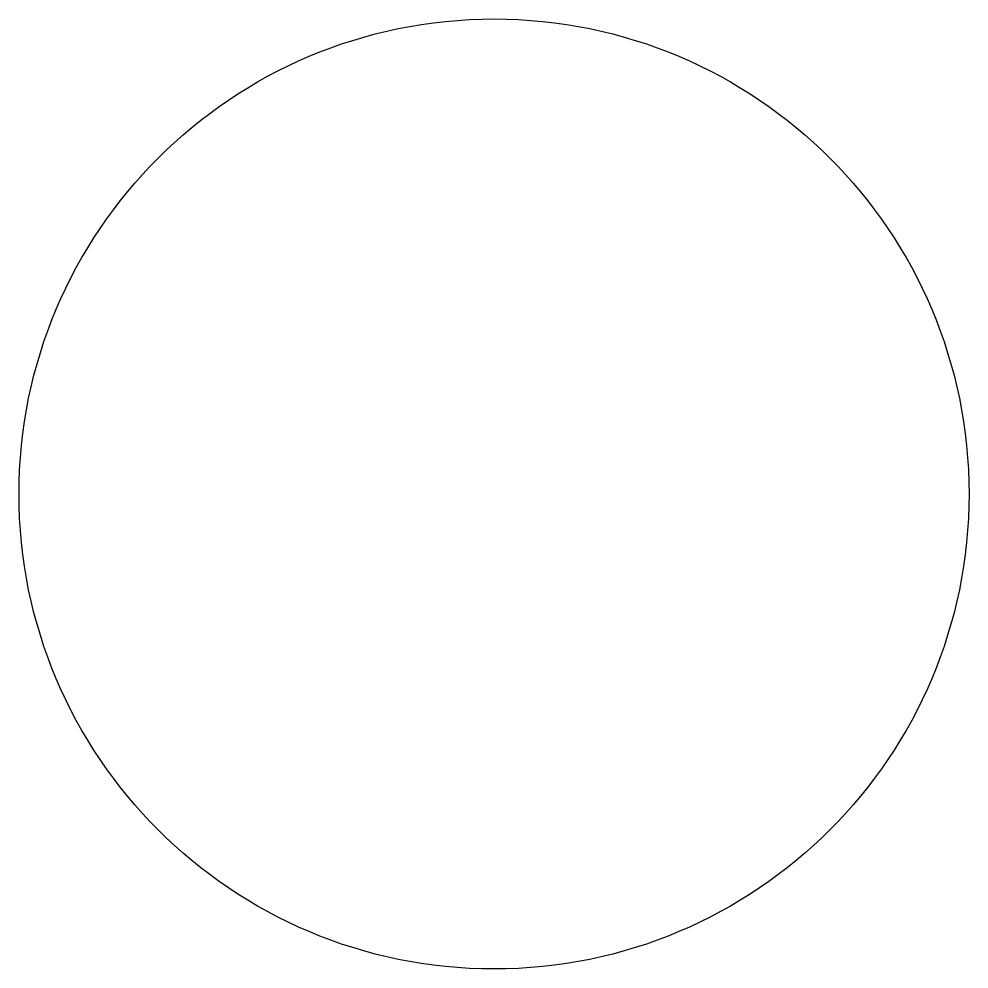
# Model space of a CAD drawing. Extents: x 4306.1 to 4336.1, y 1287.8 to 1317.8.
import ezdxf

# ---------------------------------------------------------------- set-up
doc = ezdxf.new("R2010")
doc.units = 0
doc.layers.get('0').update_dxf_attribs({"linetype": 'CONTINUOUS'})

msp = doc.modelspace()

# ---------------------------------------------------------------- linework, layer by layer
at = {"color": 0, "linetype": 'BYBLOCK'}
msp.add_circle((4321.149, 1302.843), 15, dxfattribs=at)

doc.saveas('drawing.dxf')
